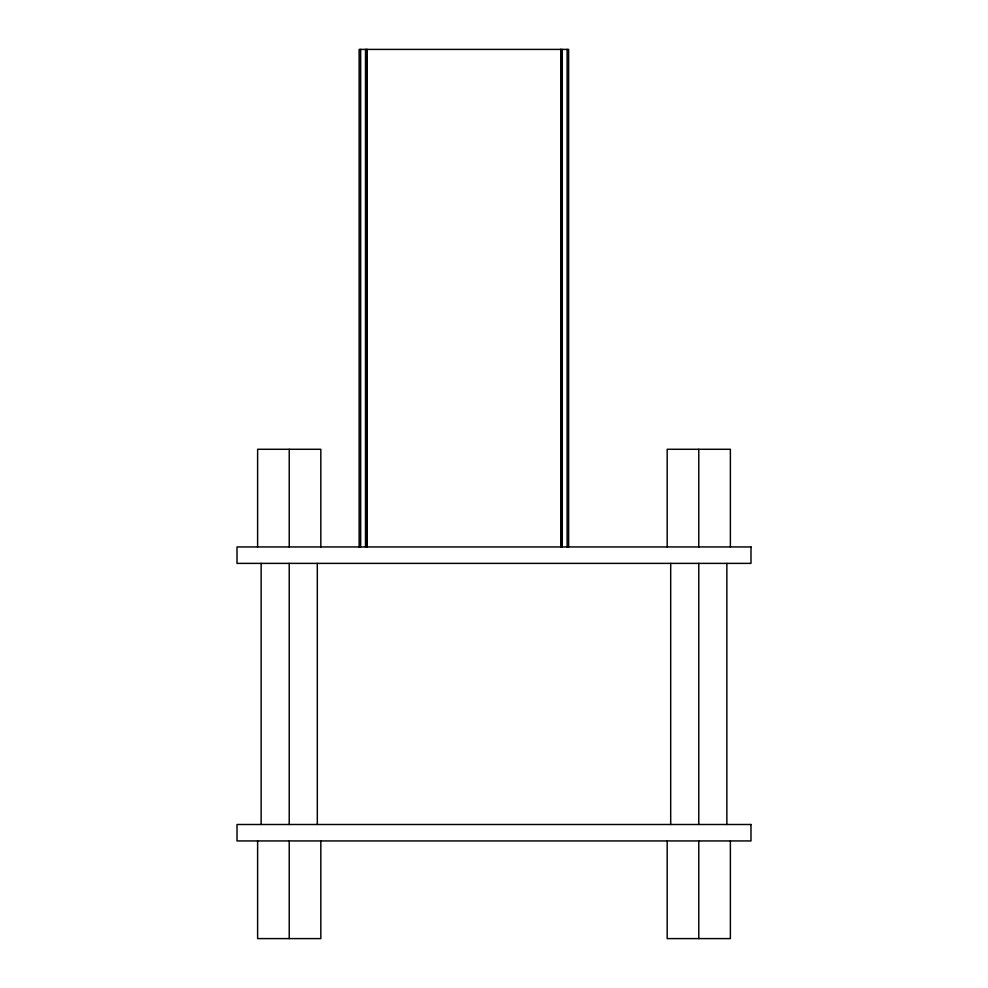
<?xml version="1.0" encoding="UTF-8"?>
<svg xmlns="http://www.w3.org/2000/svg" width="988" height="988" viewBox="0 0 988 988"><rect width="100%" height="100%" fill="white"/><g stroke="black" fill="none" stroke-linecap="round" stroke-linejoin="round"><path stroke-width="1.48" d="M730.379 546.944L730.379 449.281L667.172 449.281L667.172 546.944M730.379 840.936L730.379 938.6L667.172 938.6L667.172 840.936M726.859 563.382L726.859 824.498M698.775 449.281L698.775 546.944M698.775 563.382L698.775 824.498M698.775 840.936L698.775 938.6M670.691 563.382L670.691 824.498M568.643 546.944L568.643 49.4L359.138 49.4L359.138 546.944M567.112 49.4L567.112 546.944M562.283 49.4L562.283 546.944M560.9 49.4L560.9 546.944M560.739 49.4L560.739 546.944M367.042 49.4L367.042 546.944M366.881 49.4L366.881 546.944M365.498 49.4L365.498 546.944M360.657 49.4L360.657 546.944M320.828 546.944L320.828 449.281L257.621 449.281L257.621 546.944M320.828 840.936L320.828 938.6L257.621 938.6L257.621 840.936M317.309 563.382L317.309 824.498M289.225 449.281L289.225 546.944M289.225 563.382L289.225 824.498M289.225 840.936L289.225 938.6M261.141 563.382L261.141 824.498M750.991 546.944L237.009 546.944L237.009 563.382L750.991 563.382L750.991 546.944M750.991 824.498L237.009 824.498L237.009 840.936L750.991 840.936L750.991 824.498"/></g></svg>
